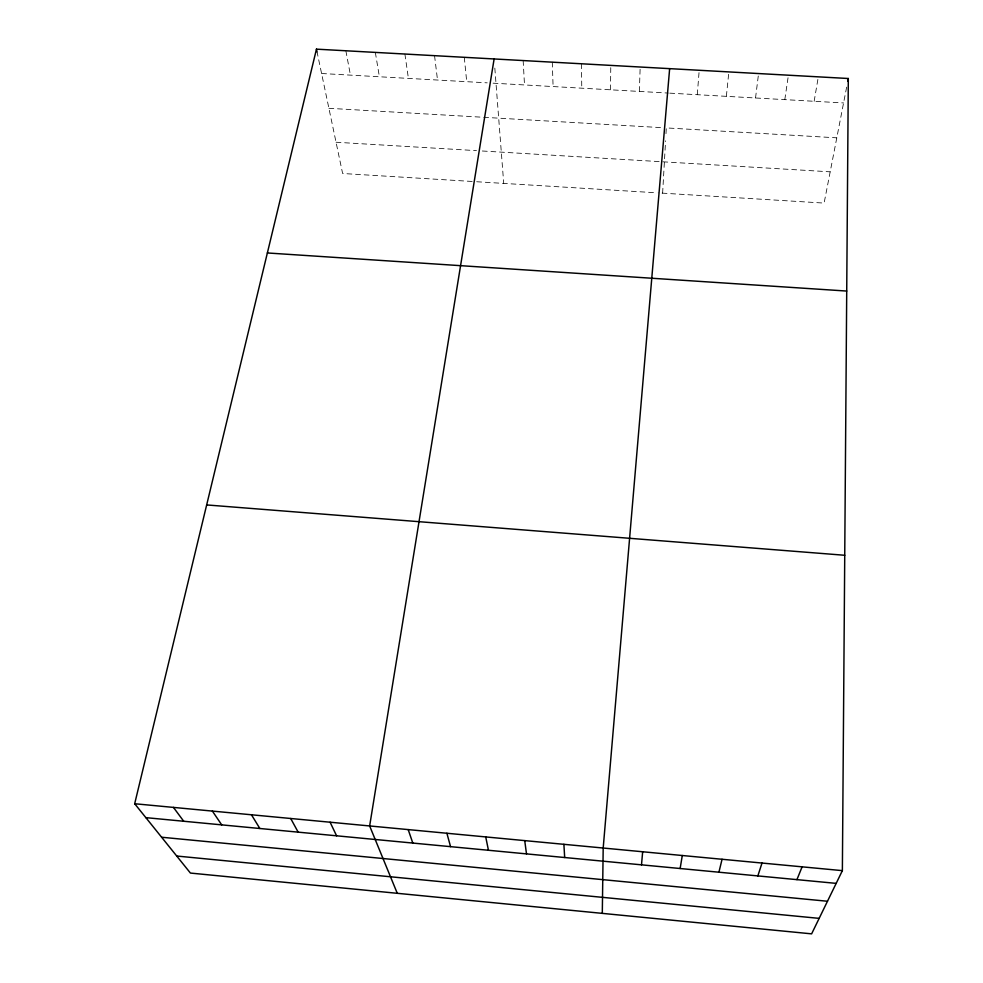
<?xml version="1.0" encoding="UTF-8"?>
<svg xmlns="http://www.w3.org/2000/svg" width="983" height="983" viewBox="0 0 983 983"><rect width="100%" height="100%" fill="white"/><g stroke="black" fill="none" stroke-linecap="round" stroke-linejoin="round"><path stroke-width="0.74" stroke-dasharray="4.92 3.69" d="M610.517 89.797L610.787 65.394M639.355 91.431L640.179 67.016M662.628 193.172L665.577 140.839M665.982 133.663L666.302 127.913L836.791 137.829M697.279 94.7L699.208 70.272M726.363 96.334L728.858 71.906M755.534 97.981L758.581 73.553M784.803 99.639L788.415 75.2M814.145 101.286L818.323 76.846M846.646 87.131L824.11 203.088L658.192 192.889M321.588 73.504L487.212 82.842M493.073 83.174L668.268 93.066M669.804 93.152L843.574 102.945M328.912 108.29L482.186 117.21M483.685 117.296L661.866 127.655M336.051 142.24L476.497 150.645M482.334 151.001L830.18 171.828M472.196 181.462L342.625 173.499L317.067 52.013M476.694 181.744L656.705 192.803M345.856 50.772L350.44 75.126M375.334 52.394L379.389 76.76M404.898 54.028L408.412 78.394M434.547 55.662L437.521 80.041M464.283 57.309L466.716 81.687M494.818 68.097L503.726 183.403M523.153 60.553L524.504 84.943M552.286 62.162L553.097 86.565M581.494 63.772L581.764 88.175"/><path stroke-width="1.47" d="M842.37 870.643L848.317 78.505L316.465 49.15L134.683 803.738L190.419 873.064L811.626 933.85L842.37 870.643L134.683 803.738M602.296 913.367L603.193 848.034L669.644 68.638M641.494 864.843L642.661 851.77M494.117 58.955L369.645 825.953L397.279 893.314M680.138 868.517L682.288 855.517M847.764 81.38L848.317 78.505M718.917 872.204L722.063 859.277M757.844 875.914L762.009 863.049M796.93 879.638L802.103 866.846M267.364 252.963L846.719 291.054M206.663 504.93L844.741 555.272M145.865 817.647L836.177 883.373M161.617 837.233L827.477 901.251M176.731 856.033L819.146 918.368M173.45 807.399L183.71 821.247M212.377 811.073L221.716 824.872M251.451 814.772L259.856 828.497M290.698 818.483L298.156 832.146M330.091 822.206L336.591 835.808M408.191 829.591L412.799 843.058M446.884 833.252L450.558 846.658M316.465 49.15L317.067 52.013M485.725 836.926L488.453 850.27M524.725 840.612L526.495 853.883M563.886 844.311L564.684 857.52"/></g></svg>
